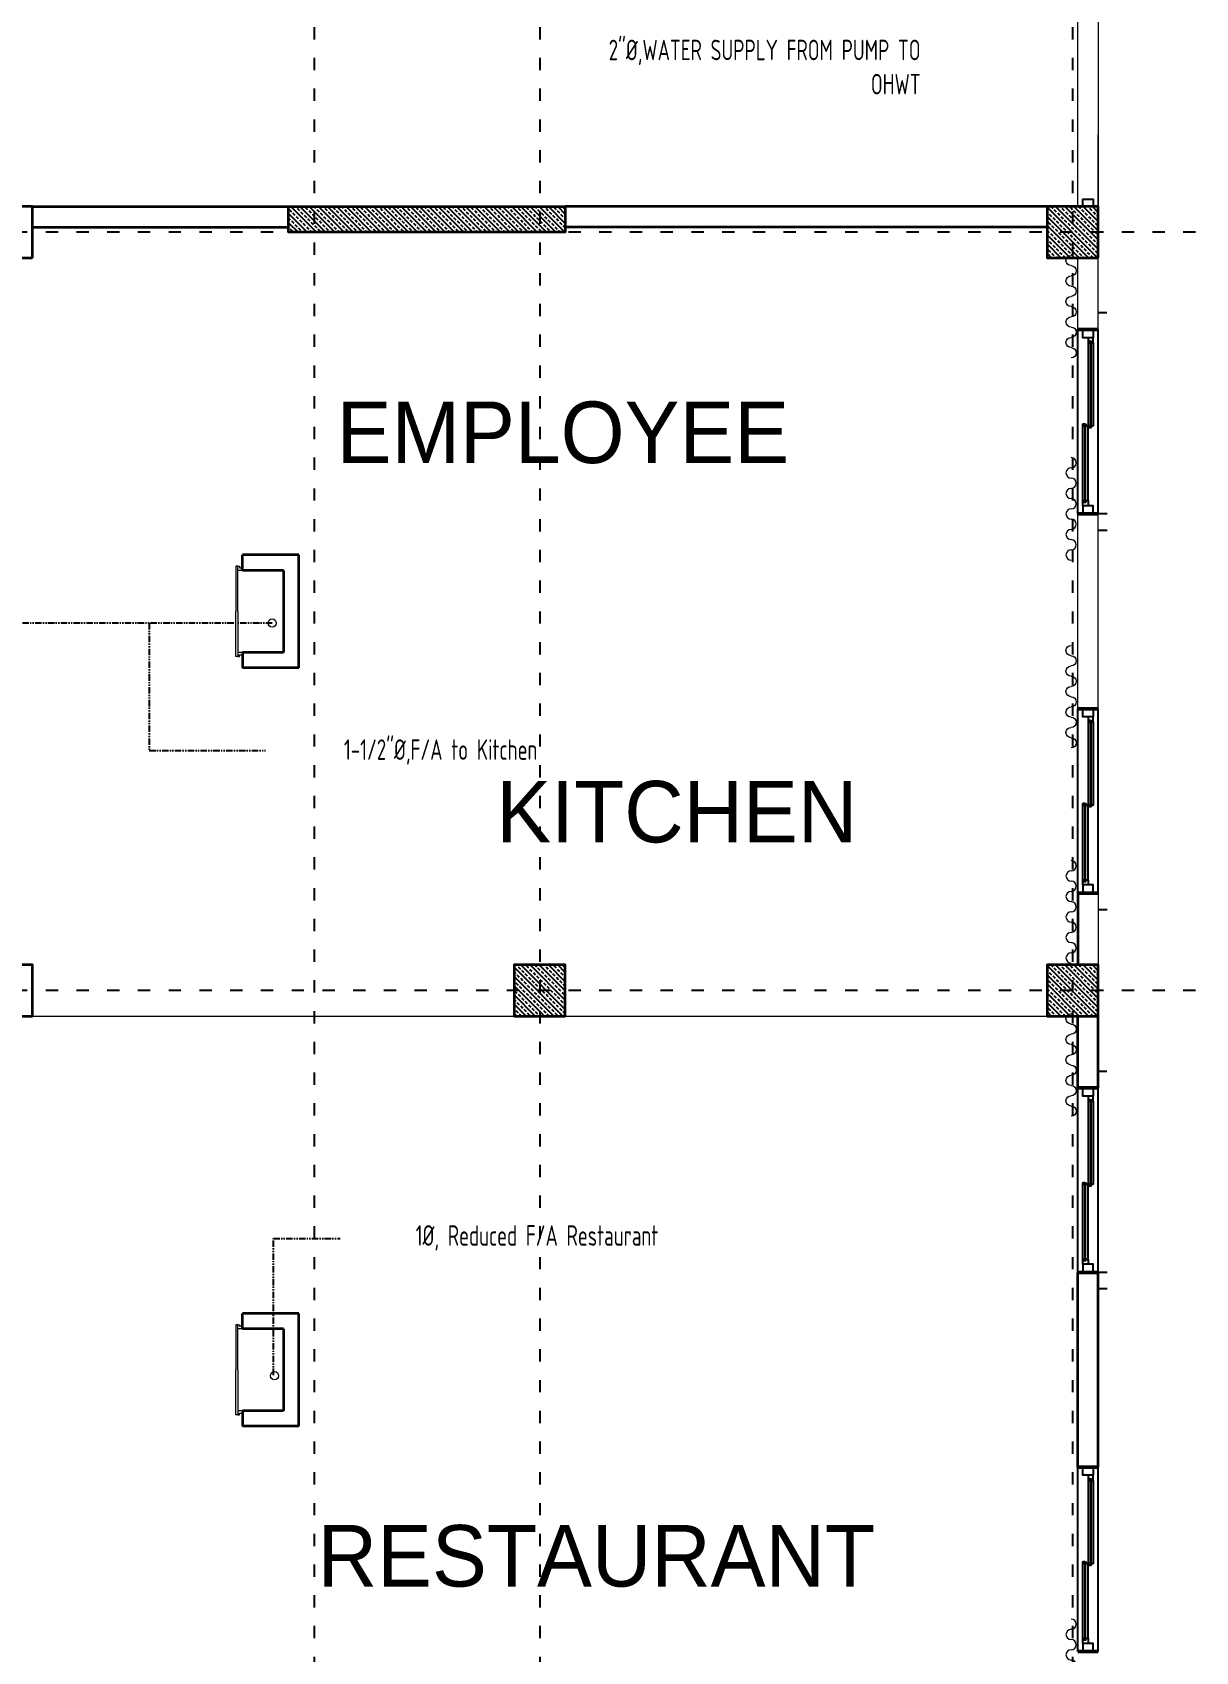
# Model space of a CAD drawing. Header units: millimetres. Extents: x 626118 to 667468, y 4481694 to 4492717.
# Drawn here: x 664745 to 665880, y 4483376 to 4484956 of the extents above; entities that cross this region are included whole.
import ezdxf

# ---------------------------------------------------------------- set-up
doc = ezdxf.new("R2010")
doc.units = ezdxf.units.MM
for name, pattern in [('ACAD_ISO03W100', [30, 12, -18]), ('DUZ', [500, 500]), ('PHANTOM', [2.5, 1.25, -0.25, 0.25, -0.25, 0.25, -0.25])]:
    doc.linetypes.add(name, pattern=pattern)
doc.layers.get('0').update_dxf_attribs({"color": 1, "linetype": 'DUZ'})
for name, color, linetype in [('AGAC', 116, 'Continuous'), ('KOLTAR_F', 145, 'Continuous'), ('PEN', 161, 'Continuous'), ('PL-CWS', 80, 'PHANTOM'), ('PL_TEXT', 3, 'Continuous'), ('söve', 26, 'DUZ')]:
    doc.layers.add(name, color=color, linetype=linetype)
for name, color, linetype, lineweight in [('cam', 143, 'Continuous', 20), ('DUV', 220, 'Continuous', 50), ('DUVAR', 7, 'Continuous', 35), ('FE_PERDE', 205, 'Continuous', 15), ('gor25', 142, 'Continuous', 25), ('iç duvar', 7, 'Continuous', 50), ('KAPEN', 151, 'Continuous', 9), ('KOLON_F', 3, 'Continuous', 35)]:
    doc.layers.add(name, color=color, linetype=linetype, lineweight=lineweight)
doc.styles.add('din.shx', font='din.shx', dxfattribs={"width": 0.7})
pattern_1 = [(135, (5167187.227, 3823412.5004), (-4.4901280605, -4.4901280605), []), (135, (5167187.227, 3823416.9905), (-4.4901280605, -4.4901280605), [3.175, -1.5875])]

# ---------------------------------------------------------------- blocks, each defined once
blk = doc.blocks.new('GEN_BLOCK00601')
at = {"linetype": 'Continuous', "ltscale": 50}
for centre, start, end in [((50, 50), 0, 180), ((150, 50), 180, 0), ((250, 50), 0, 180), ((350, 50), 180, 0), ((450, 50), 0, 180), ((550, 50), 180, 0), ((650, 50), 0, 180), ((750, 50), 180, 0), ((850, 50), 0, 180), ((950, 50), 180, 0)]:
    blk.add_arc(centre, 50, start, end, dxfattribs=at)
for tag in ['FLOOR', 'Sfb']:
    blk.add_attdef(tag, (0, 0), '', height=1)

msp = doc.modelspace()

# ---------------------------------------------------------------- hatches: boundary and pattern name
at = {"layer": 'KOLTAR_F'}
h = msp.add_hatch(dxfattribs=at)
h.set_pattern_fill('ANSI33', color=256, angle=90, style=0)
h.set_pattern_definition([(135, (5167707.227, 3824152.5004), (-4.4901280605, -4.4901280605), []), (135, (5167707.227, 3824156.9905), (-4.4901280605, -4.4901280605), [3.175, -1.5875])])
h.paths.add_polyline_path([(665264.76, 4484785.98), (664994.76, 4484785.98), (664994.76, 4484760.98), (665264.76, 4484760.98)])
h = msp.add_hatch(dxfattribs=at)
h.set_pattern_fill('ANSI33', color=256, angle=90, style=0)
h.set_pattern_definition([(135, (5167187.227, 3824152.5004), (-4.4901280605, -4.4901280605), []), (135, (5167187.227, 3824156.9905), (-4.4901280605, -4.4901280605), [3.175, -1.5875])])
h.paths.add_polyline_path([(665784.76, 4484735.98), (665784.76, 4484785.98), (665734.76, 4484785.98), (665734.76, 4484735.98)])
h = msp.add_hatch(dxfattribs=at)
h.set_pattern_fill('ANSI33', color=256, angle=90, style=0)
h.set_pattern_definition([(135, (5167707.227, 3823412.5004), (-4.4901280605, -4.4901280605), []), (135, (5167707.227, 3823416.9905), (-4.4901280605, -4.4901280605), [3.175, -1.5875])])
h.paths.add_polyline_path([(665264.76, 4483995.98), (665264.76, 4484045.98), (665214.76, 4484045.98), (665214.76, 4483995.98)])
h = msp.add_hatch(dxfattribs=at)
h.set_pattern_fill('ANSI33', color=256, angle=90, style=0)
h.set_pattern_definition([(135, (5167707.227, 3823412.5004), (-4.4901280605, -4.4901280605), []), (135, (5167707.227, 3823416.9905), (-4.4901280605, -4.4901280605), [3.175, -1.5875])])
h.paths.add_polyline_path([(665264.76, 4483995.98), (665264.76, 4484045.98), (665214.76, 4484045.98), (665214.76, 4483995.98)])
h = msp.add_hatch(dxfattribs=at)
h.set_pattern_fill('ANSI33', color=256, angle=90, style=0)
h.set_pattern_definition(pattern_1)
h.paths.add_polyline_path([(665784.76, 4483995.98), (665784.76, 4484045.98), (665734.76, 4484045.98), (665734.76, 4483995.98)])
h = msp.add_hatch(dxfattribs=at)
h.set_pattern_fill('ANSI33', color=256, angle=90, style=0)
h.set_pattern_definition(pattern_1)
h.paths.add_polyline_path([(665784.76, 4483995.98), (665784.76, 4484045.98), (665734.76, 4484045.98), (665734.76, 4483995.98)])

# ---------------------------------------------------------------- linework, layer by layer
at = {"color": 232, "linetype": 'ACAD_ISO03W100'}
for p, q in [((665019.76, 4485920.98), (665019.76, 4482790.98)), ((665239.76, 4485920.98), (665239.76, 4482790.98)), ((665759.76, 4485920.98), (665759.76, 4482790.98)), ((665879.76, 4484760.98), (661939.76, 4484760.98)), ((665879.76, 4484020.98), (661939.76, 4484020.98))]:
    msp.add_line(p, q, dxfattribs=at)
at = {"layer": 'AGAC'}
for p, q in [((665764.76, 4484485.98), (665764.76, 4484665.98)), ((665784.76, 4484485.98), (665784.76, 4484665.98)), ((665764.76, 4484115.98), (665764.76, 4484295.98)), ((665784.76, 4484115.98), (665784.76, 4484295.98)), ((665764.76, 4483745.98), (665764.76, 4483925.98)), ((665784.76, 4483745.98), (665784.76, 4483925.98)), ((665764.76, 4483375.98), (665764.76, 4483555.98)), ((665784.76, 4483375.98), (665784.76, 4483555.98))]:
    msp.add_line(p, q, dxfattribs=at)
at = {"layer": 'cam'}
for p, q in [((665776.76, 4484654.48), (665776.76, 4484570.48)), ((665777.26, 4484654.48), (665777.26, 4484570.48)), ((665777.76, 4484654.48), (665777.76, 4484570.48)), ((665771.76, 4484497.48), (665771.76, 4484573.48)), ((665772.26, 4484497.48), (665772.26, 4484573.48)), ((665772.76, 4484497.48), (665772.76, 4484573.48)), ((665776.76, 4484284.48), (665776.76, 4484200.48)), ((665777.26, 4484284.48), (665777.26, 4484200.48)), ((665777.76, 4484284.48), (665777.76, 4484200.48)), ((665771.76, 4484127.48), (665771.76, 4484203.48)), ((665772.26, 4484127.48), (665772.26, 4484203.48)), ((665772.76, 4484127.48), (665772.76, 4484203.48)), ((665776.76, 4483914.48), (665776.76, 4483830.48)), ((665777.26, 4483914.48), (665777.26, 4483830.48)), ((665777.76, 4483914.48), (665777.76, 4483830.48)), ((665771.76, 4483757.48), (665771.76, 4483833.48)), ((665772.26, 4483757.48), (665772.26, 4483833.48)), ((665772.76, 4483757.48), (665772.76, 4483833.48)), ((665776.76, 4483544.48), (665776.76, 4483460.48)), ((665777.26, 4483544.48), (665777.26, 4483460.48)), ((665777.76, 4483544.48), (665777.76, 4483460.48)), ((665771.76, 4483387.48), (665771.76, 4483463.48)), ((665772.26, 4483387.48), (665772.26, 4483463.48)), ((665772.76, 4483387.48), (665772.76, 4483463.48))]:
    msp.add_line(p, q, dxfattribs=at)
at = {"layer": 'DUV'}
for p, q in [((665764.76, 4484665.98), (665784.76, 4484665.98)), ((665764.76, 4484485.98), (665784.76, 4484485.98)), ((665764.76, 4484295.98), (665784.76, 4484295.98)), ((665764.76, 4484295.98), (665784.76, 4484295.98)), ((665764.76, 4484295.98), (665784.76, 4484295.98)), ((665764.76, 4484115.98), (665784.76, 4484115.98)), ((665764.76, 4484115.98), (665784.76, 4484115.98)), ((665764.76, 4484115.98), (665784.76, 4484115.98)), ((665764.76, 4483925.98), (665784.76, 4483925.98)), ((665764.76, 4483745.98), (665784.76, 4483745.98)), ((665764.76, 4483555.98), (665784.76, 4483555.98)), ((665764.76, 4483555.98), (665784.76, 4483555.98)), ((665764.76, 4483555.98), (665784.76, 4483555.98)), ((665764.76, 4483375.98), (665784.76, 4483375.98)), ((665764.76, 4483375.98), (665784.76, 4483375.98)), ((665764.76, 4483375.98), (665784.76, 4483375.98))]:
    msp.add_line(p, q, dxfattribs=at)
at = {"layer": 'DUVAR'}
for p, q in [((664744.76, 4484785.98), (664994.76, 4484785.98)), ((665734.76, 4484785.98), (665264.76, 4484785.98)), ((664744.76, 4484765.98), (664994.76, 4484765.98)), ((665734.76, 4484765.98), (665264.76, 4484765.98)), ((665764.76, 4484665.98), (665784.76, 4484665.98)), ((665764.76, 4484485.98), (665784.76, 4484485.98)), ((665004.76, 4484445.98), (664949.76, 4484445.98)), ((664949.76, 4484430.98), (664949.76, 4484445.98)), ((665004.76, 4484335.98), (665004.76, 4484445.98)), ((664989.76, 4484430.98), (664949.76, 4484430.98)), ((664989.76, 4484430.98), (664989.76, 4484350.98)), ((664989.76, 4484350.98), (664949.76, 4484350.98)), ((664949.76, 4484349.73), (664949.76, 4484335.98)), ((665004.76, 4484335.98), (664949.76, 4484335.98)), ((665764.76, 4484295.98), (665784.76, 4484295.98)), ((665764.76, 4484115.98), (665784.76, 4484115.98)), ((665764.76, 4484115.98), (665764.76, 4484045.98)), ((665764.76, 4483925.98), (665764.76, 4483995.98)), ((665784.76, 4483925.98), (665784.76, 4483995.98)), ((665764.76, 4483925.98), (665784.76, 4483925.98)), ((665764.76, 4483745.98), (665784.76, 4483745.98)), ((665764.76, 4483555.98), (665764.76, 4483745.98)), ((665784.76, 4483555.98), (665784.76, 4483745.98)), ((665004.76, 4483705.98), (664949.76, 4483705.98)), ((664949.76, 4483690.98), (664949.76, 4483705.98)), ((665004.76, 4483595.98), (665004.76, 4483705.98)), ((664989.76, 4483690.98), (664949.76, 4483690.98)), ((664989.76, 4483690.98), (664989.76, 4483610.98)), ((664989.76, 4483610.98), (664949.76, 4483610.98)), ((664949.76, 4483609.73), (664949.76, 4483595.98)), ((665004.76, 4483595.98), (664949.76, 4483595.98)), ((665764.76, 4483555.98), (665784.76, 4483555.98)), ((665764.76, 4483375.98), (665784.76, 4483375.98))]:
    msp.add_line(p, q, dxfattribs=at)
at = {"layer": 'gor25'}
for p, q in [((665774.76, 4484652.98), (665774.76, 4484571.98)), ((665779.76, 4484652.98), (665779.76, 4484571.98)), ((665769.76, 4484498.98), (665769.76, 4484571.98)), ((665774.76, 4484498.98), (665774.76, 4484571.98)), ((665774.76, 4484282.98), (665774.76, 4484201.98)), ((665779.76, 4484282.98), (665779.76, 4484201.98)), ((665769.76, 4484128.98), (665769.76, 4484201.98)), ((665774.76, 4484128.98), (665774.76, 4484201.98)), ((665774.76, 4483912.98), (665774.76, 4483831.98)), ((665779.76, 4483912.98), (665779.76, 4483831.98)), ((665769.76, 4483758.98), (665769.76, 4483831.98)), ((665774.76, 4483758.98), (665774.76, 4483831.98)), ((665774.76, 4483542.98), (665774.76, 4483461.98)), ((665779.76, 4483542.98), (665779.76, 4483461.98)), ((665769.76, 4483388.98), (665769.76, 4483461.98)), ((665774.76, 4483388.98), (665774.76, 4483461.98))]:
    msp.add_line(p, q, dxfattribs=at)
at = {"layer": 'iç duvar', "color": 7, "lineweight": 18}
for p, q in [((665784.76, 4485255.98), (665784.76, 4484785.98)), ((665764.76, 4484785.98), (665764.76, 4484990.98)), ((665784.76, 4484665.98), (665784.76, 4484855.98)), ((665764.76, 4484665.98), (665764.76, 4484735.98)), ((665764.76, 4484295.98), (665764.76, 4484485.98)), ((665784.76, 4484295.98), (665784.76, 4484485.98)), ((665784.76, 4484115.98), (665784.76, 4484045.98))]:
    msp.add_line(p, q, dxfattribs=at)
at = {"layer": 'iç duvar', "color": 252, "linetype": 'Continuous', "lineweight": 5, "true_color": 0x939598}
for p, q in [((664744.76, 4483995.98), (665214.76, 4483995.98)), ((665264.76, 4483995.98), (665734.76, 4483995.98))]:
    msp.add_line(p, q, dxfattribs=at)
at = {"layer": 'iç duvar', "color": 3, "linetype": 'Continuous', "lineweight": 5}
for centre in [(664978.72, 4484379.54), (664981.03, 4483645.14)]:
    msp.add_circle(centre, 4, dxfattribs=at)
at = {"layer": 'KAPEN'}
for points in [[(664945.26, 4484390.98), (664945.26, 4484434.98), (664943.26, 4484434.98), (664943.26, 4484390.98)], [(664945.26, 4484390.98), (664945.26, 4484346.98), (664943.26, 4484346.98), (664943.26, 4484390.98)], [(664945.26, 4483650.98), (664945.26, 4483694.98), (664943.26, 4483694.98), (664943.26, 4483650.98)], [(664945.26, 4483650.98), (664945.26, 4483606.98), (664943.26, 4483606.98), (664943.26, 4483650.98)]]:
    msp.add_lwpolyline(points, dxfattribs=at)
for points in [[(664945.26, 4484430.98), (664945.26, 4484434.98), (664946.76, 4484434.98), (664946.76, 4484433.48), (664949.76, 4484433.48), (664949.76, 4484430.98), (664945.26, 4484430.98)], [(664945.26, 4484430.98), (664945.26, 4484434.98), (664946.76, 4484434.98), (664946.76, 4484433.48), (664949.76, 4484433.48), (664949.76, 4484430.98), (664945.26, 4484430.98)], [(664945.26, 4484350.98), (664945.26, 4484346.98), (664946.76, 4484346.98), (664946.76, 4484348.48), (664949.76, 4484348.48), (664949.76, 4484350.98), (664945.26, 4484350.98)], [(664945.26, 4483690.98), (664945.26, 4483694.98), (664946.76, 4483694.98), (664946.76, 4483693.48), (664949.76, 4483693.48), (664949.76, 4483690.98), (664945.26, 4483690.98)], [(664945.26, 4483690.98), (664945.26, 4483694.98), (664946.76, 4483694.98), (664946.76, 4483693.48), (664949.76, 4483693.48), (664949.76, 4483690.98), (664945.26, 4483690.98)], [(664945.26, 4483610.98), (664945.26, 4483606.98), (664946.76, 4483606.98), (664946.76, 4483608.48), (664949.76, 4483608.48), (664949.76, 4483610.98), (664945.26, 4483610.98)]]:
    msp.add_lwpolyline(points, close=True, dxfattribs=at)
at = {"layer": 'KOLON_F'}
for points in [[(664744.76, 4484735.98), (664744.76, 4484785.98), (664694.76, 4484785.98), (664694.76, 4484735.98)], [(664994.76, 4484785.98), (665264.76, 4484785.98), (665264.76, 4484760.98), (664994.76, 4484760.98)], [(665784.76, 4484735.98), (665784.76, 4484785.98), (665734.76, 4484785.98), (665734.76, 4484735.98)], [(664744.76, 4483995.98), (664744.76, 4484045.98), (664694.76, 4484045.98), (664694.76, 4483995.98)], [(665264.76, 4483995.98), (665264.76, 4484045.98), (665214.76, 4484045.98), (665214.76, 4483995.98)], [(665264.76, 4483995.98), (665264.76, 4484045.98), (665214.76, 4484045.98), (665214.76, 4483995.98)], [(665784.76, 4483995.98), (665784.76, 4484045.98), (665734.76, 4484045.98), (665734.76, 4483995.98)], [(665784.76, 4483995.98), (665784.76, 4484045.98), (665734.76, 4484045.98), (665734.76, 4483995.98)]]:
    msp.add_lwpolyline(points, close=True, dxfattribs=at)
at = {"layer": 'PEN'}
for points in [[(665769.76, 4484792.99), (665769.76, 4484792.99), (665779.76, 4484792.99), (665779.76, 4484785.98), (665779.76, 4484785.98), (665769.76, 4484785.98), (665769.76, 4484785.98), (665769.76, 4484785.98), (665769.76, 4484792.99)], [(665779.76, 4484657.98), (665779.76, 4484657.98), (665769.76, 4484657.98), (665769.76, 4484665.98), (665769.76, 4484665.98), (665779.76, 4484665.98), (665779.76, 4484665.98), (665779.76, 4484665.98), (665779.76, 4484657.98)], [(665779.76, 4484657.98), (665779.76, 4484657.98), (665774.76, 4484657.98), (665774.76, 4484654.48), (665776.76, 4484654.48), (665777.76, 4484654.48), (665777.76, 4484652.98), (665779.76, 4484652.98), (665779.76, 4484657.98)], [(665774.76, 4484654.48), (665774.76, 4484652.98), (665776.76, 4484652.98), (665776.76, 4484654.48)], [(665774.76, 4484571.98), (665774.76, 4484571.98), (665769.76, 4484571.98), (665769.76, 4484573.48), (665771.76, 4484573.48), (665772.76, 4484573.48), (665772.76, 4484571.98), (665774.76, 4484571.98), (665774.76, 4484571.98)], [(665769.76, 4484573.48), (665769.76, 4484571.98), (665771.76, 4484571.98), (665771.76, 4484573.48)], [(665774.76, 4484570.48), (665774.76, 4484571.98), (665776.76, 4484571.98), (665776.76, 4484570.48)], [(665779.76, 4484571.98), (665779.76, 4484571.98), (665774.76, 4484571.98), (665774.76, 4484570.48), (665776.76, 4484570.48), (665777.76, 4484570.48), (665777.76, 4484571.98), (665779.76, 4484571.98), (665779.76, 4484571.98)], [(665774.76, 4484493.98), (665774.76, 4484493.98), (665769.76, 4484493.98), (665769.76, 4484497.48), (665771.76, 4484497.48), (665772.76, 4484497.48), (665772.76, 4484498.98), (665774.76, 4484498.98), (665774.76, 4484493.98)], [(665769.76, 4484497.48), (665769.76, 4484498.98), (665771.76, 4484498.98), (665771.76, 4484497.48)], [(665779.76, 4484493.98), (665779.76, 4484493.98), (665769.76, 4484493.98), (665769.76, 4484485.98), (665769.76, 4484485.98), (665779.76, 4484485.98), (665779.76, 4484485.98), (665779.76, 4484485.98), (665779.76, 4484493.98)], [(665779.76, 4484287.98), (665779.76, 4484287.98), (665769.76, 4484287.98), (665769.76, 4484295.98), (665769.76, 4484295.98), (665779.76, 4484295.98), (665779.76, 4484295.98), (665779.76, 4484295.98), (665779.76, 4484287.98)], [(665779.76, 4484287.98), (665779.76, 4484287.98), (665774.76, 4484287.98), (665774.76, 4484284.48), (665776.76, 4484284.48), (665777.76, 4484284.48), (665777.76, 4484282.98), (665779.76, 4484282.98), (665779.76, 4484287.98)], [(665774.76, 4484284.48), (665774.76, 4484282.98), (665776.76, 4484282.98), (665776.76, 4484284.48)], [(665774.76, 4484201.98), (665774.76, 4484201.98), (665769.76, 4484201.98), (665769.76, 4484203.48), (665771.76, 4484203.48), (665772.76, 4484203.48), (665772.76, 4484201.98), (665774.76, 4484201.98), (665774.76, 4484201.98)], [(665769.76, 4484203.48), (665769.76, 4484201.98), (665771.76, 4484201.98), (665771.76, 4484203.48)], [(665774.76, 4484200.48), (665774.76, 4484201.98), (665776.76, 4484201.98), (665776.76, 4484200.48)], [(665779.76, 4484201.98), (665779.76, 4484201.98), (665774.76, 4484201.98), (665774.76, 4484200.48), (665776.76, 4484200.48), (665777.76, 4484200.48), (665777.76, 4484201.98), (665779.76, 4484201.98), (665779.76, 4484201.98)], [(665774.76, 4484123.98), (665774.76, 4484123.98), (665769.76, 4484123.98), (665769.76, 4484127.48), (665771.76, 4484127.48), (665772.76, 4484127.48), (665772.76, 4484128.98), (665774.76, 4484128.98), (665774.76, 4484123.98)], [(665769.76, 4484127.48), (665769.76, 4484128.98), (665771.76, 4484128.98), (665771.76, 4484127.48)], [(665779.76, 4484123.98), (665779.76, 4484123.98), (665769.76, 4484123.98), (665769.76, 4484115.98), (665769.76, 4484115.98), (665779.76, 4484115.98), (665779.76, 4484115.98), (665779.76, 4484115.98), (665779.76, 4484123.98)], [(665779.76, 4483917.98), (665779.76, 4483917.98), (665769.76, 4483917.98), (665769.76, 4483925.98), (665769.76, 4483925.98), (665779.76, 4483925.98), (665779.76, 4483925.98), (665779.76, 4483925.98), (665779.76, 4483917.98)], [(665779.76, 4483917.98), (665779.76, 4483917.98), (665774.76, 4483917.98), (665774.76, 4483914.48), (665776.76, 4483914.48), (665777.76, 4483914.48), (665777.76, 4483912.98), (665779.76, 4483912.98), (665779.76, 4483917.98)], [(665774.76, 4483914.48), (665774.76, 4483912.98), (665776.76, 4483912.98), (665776.76, 4483914.48)], [(665774.76, 4483831.98), (665774.76, 4483831.98), (665769.76, 4483831.98), (665769.76, 4483833.48), (665771.76, 4483833.48), (665772.76, 4483833.48), (665772.76, 4483831.98), (665774.76, 4483831.98), (665774.76, 4483831.98)], [(665769.76, 4483833.48), (665769.76, 4483831.98), (665771.76, 4483831.98), (665771.76, 4483833.48)], [(665774.76, 4483830.48), (665774.76, 4483831.98), (665776.76, 4483831.98), (665776.76, 4483830.48)], [(665779.76, 4483831.98), (665779.76, 4483831.98), (665774.76, 4483831.98), (665774.76, 4483830.48), (665776.76, 4483830.48), (665777.76, 4483830.48), (665777.76, 4483831.98), (665779.76, 4483831.98), (665779.76, 4483831.98)], [(665774.76, 4483753.98), (665774.76, 4483753.98), (665769.76, 4483753.98), (665769.76, 4483757.48), (665771.76, 4483757.48), (665772.76, 4483757.48), (665772.76, 4483758.98), (665774.76, 4483758.98), (665774.76, 4483753.98)], [(665769.76, 4483757.48), (665769.76, 4483758.98), (665771.76, 4483758.98), (665771.76, 4483757.48)], [(665779.76, 4483753.98), (665779.76, 4483753.98), (665769.76, 4483753.98), (665769.76, 4483745.98), (665769.76, 4483745.98), (665779.76, 4483745.98), (665779.76, 4483745.98), (665779.76, 4483745.98), (665779.76, 4483753.98)], [(665779.76, 4483547.98), (665779.76, 4483547.98), (665769.76, 4483547.98), (665769.76, 4483555.98), (665769.76, 4483555.98), (665779.76, 4483555.98), (665779.76, 4483555.98), (665779.76, 4483555.98), (665779.76, 4483547.98)], [(665779.76, 4483547.98), (665779.76, 4483547.98), (665774.76, 4483547.98), (665774.76, 4483544.48), (665776.76, 4483544.48), (665777.76, 4483544.48), (665777.76, 4483542.98), (665779.76, 4483542.98), (665779.76, 4483547.98)], [(665774.76, 4483544.48), (665774.76, 4483542.98), (665776.76, 4483542.98), (665776.76, 4483544.48)], [(665774.76, 4483461.98), (665774.76, 4483461.98), (665769.76, 4483461.98), (665769.76, 4483463.48), (665771.76, 4483463.48), (665772.76, 4483463.48), (665772.76, 4483461.98), (665774.76, 4483461.98), (665774.76, 4483461.98)], [(665769.76, 4483463.48), (665769.76, 4483461.98), (665771.76, 4483461.98), (665771.76, 4483463.48)], [(665774.76, 4483460.48), (665774.76, 4483461.98), (665776.76, 4483461.98), (665776.76, 4483460.48)], [(665779.76, 4483461.98), (665779.76, 4483461.98), (665774.76, 4483461.98), (665774.76, 4483460.48), (665776.76, 4483460.48), (665777.76, 4483460.48), (665777.76, 4483461.98), (665779.76, 4483461.98), (665779.76, 4483461.98)], [(665774.76, 4483383.98), (665774.76, 4483383.98), (665769.76, 4483383.98), (665769.76, 4483387.48), (665771.76, 4483387.48), (665772.76, 4483387.48), (665772.76, 4483388.98), (665774.76, 4483388.98), (665774.76, 4483383.98)], [(665769.76, 4483387.48), (665769.76, 4483388.98), (665771.76, 4483388.98), (665771.76, 4483387.48)], [(665779.76, 4483383.98), (665779.76, 4483383.98), (665769.76, 4483383.98), (665769.76, 4483375.98), (665769.76, 4483375.98), (665779.76, 4483375.98), (665779.76, 4483375.98), (665779.76, 4483375.98), (665779.76, 4483383.98)]]:
    msp.add_lwpolyline(points, close=True, dxfattribs=at)
at = {"layer": 'PL-CWS', "ltscale": 5}
for p, q in [((664978.72, 4484379.54), (664349.28, 4484379.54)), ((664858.81, 4484379.54), (664858.81, 4484255.16)), ((664858.81, 4484255.16), (664972.06, 4484255.16)), ((664979.92, 4483645.82), (664979.92, 4483779.1)), ((664979.92, 4483779.1), (665045.06, 4483779.1))]:
    msp.add_line(p, q, dxfattribs=at)
at = {"layer": 'söve'}
for p, q in [((665793.13, 4484682.11), (665784.76, 4484682.11)), ((665793.34, 4484485.98), (665784.76, 4484485.98)), ((665793.34, 4484469.85), (665784.76, 4484469.85)), ((665793.34, 4484099.85), (665784.76, 4484099.85)), ((665793.13, 4483942.11), (665784.76, 4483942.11)), ((665793.34, 4483745.98), (665784.76, 4483745.98)), ((665793.34, 4483729.85), (665784.76, 4483729.85))]:
    msp.add_line(p, q, dxfattribs=at)

# ---------------------------------------------------------------- block references
at = {"layer": 'FE_PERDE', "extrusion": (0, 0, -1), "yscale": 0.10000020265579, "zscale": -0.10000020265579, "rotation": 270}
for p, xscale in [((-665763.26, 4484738.3), 0.10000020265579), ((-665763.26, 4484047.75), -0.10000020265579), ((-665763.26, 4483998.3), 0.10000020265579), ((-665763.26, 4483307.75), -0.10000020265579)]:
    msp.add_blockref('GEN_BLOCK00601', p, dxfattribs=dict(at, xscale=xscale))
at = {"layer": 'FE_PERDE', "yscale": 0.10000020265579, "zscale": 0.10000020265579}
for p, xscale, rotation in [((665763.26, 4484440.98), 0.10000020265579, 90.00000000000001), ((665763.26, 4484357.72), -0.10000020265579, 90)]:
    msp.add_blockref('GEN_BLOCK00601', p, dxfattribs=dict(at, xscale=xscale, rotation=rotation))

# ---------------------------------------------------------------- texts
at = {"char_height": 60, "attachment_point": 1}
for s, insert in [('{\\fCentury Gothic|b0|i0|c162|p34;\\C7;EMPLOYEE}', (665041.7, 4484595.67)), ('{\\fCentury Gothic|b0|i0|c162|p34;\\C7;KITCHEN}', (665197.47, 4484225.53)), ('{\\fCentury Gothic|b0|i0|c162|p34;\\C7;RESTAURANT}', (665023.2, 4483499.48))]:
    msp.add_mtext_dynamic_manual_height_columns(s, width=402.7964, gutter_width=12.5, heights=[0], dxfattribs=dict(at, insert=insert))
at = {"layer": 'PL_TEXT', "char_height": 20, "width": 313.3231, "attachment_point": 9, "style": 'din.shx'}
for s, insert in [('2"%%C,WATER SUPPLY FROM PUMP TO OHWT  ', (665611.39, 4484895.37, 0)), ('1-1/2"%%C,F/A to Kitchen  ', (665237.55, 4484241.41, 0)), ('1%%C, Reduced F/A Restaurant  ', (665355.49, 4483767.35, 0))]:
    msp.add_mtext(s, dxfattribs=dict(at, insert=insert))

doc.saveas('drawing.dxf')
